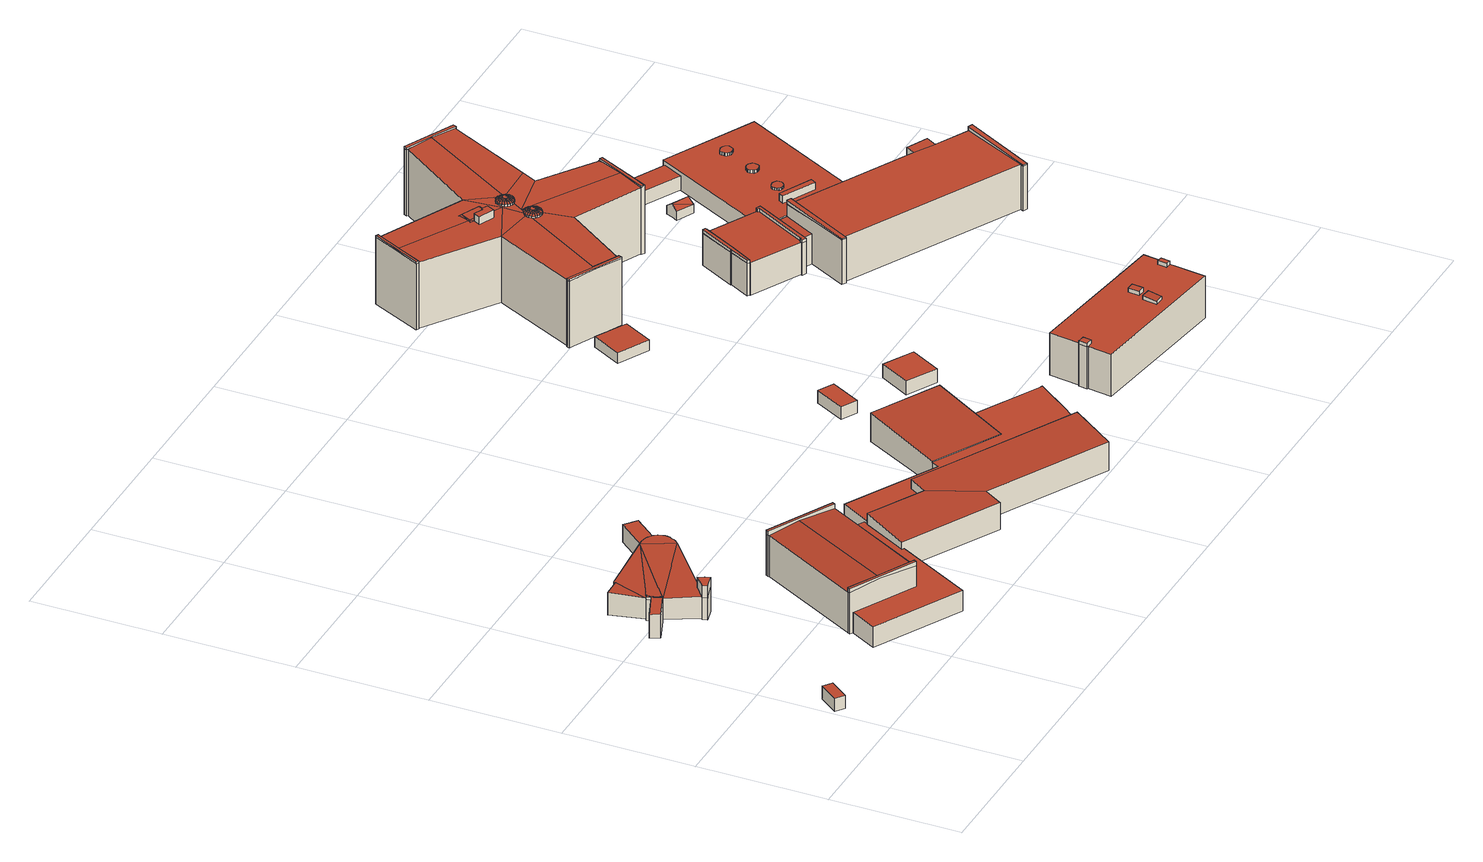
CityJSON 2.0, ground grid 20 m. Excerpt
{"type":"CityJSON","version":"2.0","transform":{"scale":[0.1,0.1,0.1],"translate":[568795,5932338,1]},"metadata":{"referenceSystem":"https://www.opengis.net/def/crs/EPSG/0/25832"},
"CityObjects":{
"building1":{"type":"Building","attributes":{"Grundfläche 2D":"5.884458","Grundhöhe NN":"2.027"},"geometry":[{"type":"Solid","lod":"3","boundaries":[[[[0,1,2,3]],[[4,5,3,2]],[[5,6,0,3]],[[6,7,1,0]],[[7,4,2,1]],[[7,6,5,4]]]],"semantics":{"surfaces":[{"type":"RoofSurface"},{"type":"WallSurface"},{"type":"GroundSurface"}],"values":[[0,1,1,1,1,2]]}}]},
"building2":{"type":"Building","attributes":{"Grundfläche 2D":"116.091812","Grundhöhe NN":"1.991"},"children":["building2-1","building2-2"],"geometry":[{"type":"Solid","lod":"3","boundaries":[[[[8,9,10,11,12,13,14,15,16,17,18,19,20,21,22,23,24,25,26]],[[20,19,27,28]],[[29,22,21]],[[30,19,31,32,33]],[[19,30,34,35,36,37,28,27]],[[38,33,32]],[[20,28,39,40,41,42,43,44]],[[45,46,47,48]],[[35,46,45,37,36]],[[46,35,49,50,47]],[[48,47,50,51]],[[48,51,52,37,45]],[[21,20,53,54]],[[29,21,54,55]],[[22,29,55,56]],[[20,44,57,53]],[[23,22,56,58]],[[24,23,58,59]],[[25,24,59,60]],[[26,25,60,61]],[[8,26,61,62]],[[9,8,62,63]],[[10,9,63,64]],[[11,10,64,65]],[[12,11,65,66]],[[13,12,66,67]],[[14,13,67,68]],[[15,14,68,69]],[[16,15,69,70]],[[17,16,70,71]],[[18,17,71,72]],[[19,18,72,73]],[[31,19,73,74]],[[32,31,74,75]],[[38,32,75,76]],[[77,30,33,38,76,78]],[[34,30,77,79]],[[34,79,49,35]],[[28,37,52,80]],[[39,28,80,81]],[[40,39,81,82]],[[41,40,82,83]],[[42,41,83,84]],[[43,42,84,85]],[[44,43,85,57]],[[51,50,49,79,77,78,76,75,74,73,72,71,70,69,68,67,66,65,64,63,62,61,60,59,58,56,55,54,53,57,85,84,83,82,81,80,52]]]],"semantics":{"surfaces":[{"type":"RoofSurface"},{"type":"WallSurface"},{"type":"GroundSurface"}],"values":[[0,0,0,0,0,0,0,0,1,1,1,1,1,1,1,1,1,1,1,1,1,1,1,1,1,1,1,1,1,1,1,1,1,1,1,1,1,1,1,1,1,1,1,1,1,2]]}}]},
"building2-1":{"type":"BuildingInstallation","parents":["building2"],"geometry":[{"type":"MultiSurface","lod":"3","boundaries":[[[86,87,88,89,90,91]],[[39,40,89,88,92]],[[40,41,90,89]],[[41,42,91,90]],[[42,43,86,91]],[[43,44,92,88,87,86]]],"semantics":{"surfaces":[{"type":"RoofSurface"},{"type":"WallSurface"}],"values":[0,1,1,1,1,1]}}]},
"building2-2":{"type":"BuildingInstallation","parents":["building2"],"geometry":[{"type":"MultiSurface","lod":"3","boundaries":[[[93,94,95]],[[46,95,94,96]],[[97,98,46]],[[99,95,46,98]],[[45,100,97]],[[100,98,97]],[[101,98,100,102,27]],[[93,30,34,96,94]],[[97,46,96,34,35,36,37,45]],[[28,102,100,45,37]]],"semantics":{"surfaces":[{"type":"RoofSurface"},{"type":"WallSurface"}],"values":[0,0,0,0,0,0,0,1,1,1]}}]},
"building3":{"type":"Building","attributes":{"Grundfläche 2D":"358.590449","Grundhöhe NN":"2.301"},"children":["building3-1","building3-2"],"geometry":[{"type":"Solid","lod":"3","boundaries":[[[[103,104,105,106,107,108,109]],[[108,110,109]],[[111,104,103]],[[107,106,105,104,112,113,114]],[[115,113,112]],[[116,107,114]],[[117,118,119,120,121,122,123,124,125,126,127,128,129]],[[123,122,130,131]],[[128,127,132,133]],[[129,128,133,134]],[[117,129,134,135]],[[118,117,135,136]],[[119,118,136,137]],[[120,119,137,138]],[[121,120,138,139]],[[122,121,139,130]],[[140,103,109,124,123,131]],[[111,103,140,141]],[[112,104,111,141,142]],[[115,112,142,143]],[[113,115,143,144]],[[114,113,144,145]],[[116,114,145,146]],[[126,108,107,116,146,132,127]],[[108,126,125,110]],[[110,125,124,109]],[[145,144,143,142,141,140,131,130,139,138,137,136,135,134,133,132,146]]]],"semantics":{"surfaces":[{"type":"RoofSurface"},{"type":"WallSurface"},{"type":"GroundSurface"}],"values":[[0,0,0,0,0,0,0,1,1,1,1,1,1,1,1,1,1,1,1,1,1,1,1,1,1,1,2]]}}]},
"building3-1":{"type":"BuildingInstallation","parents":["building3"],"geometry":[{"type":"MultiSurface","lod":"3","boundaries":[[[147,148,149,150,151,152]],[[114,116,149,148]],[[116,107,108,150,149]],[[108,110,151,150]],[[110,109,106,147,152,151]],[[114,148,147,106]]],"semantics":{"surfaces":[{"type":"RoofSurface"},{"type":"WallSurface"}],"values":[0,1,1,1,1,1]}}]},
"building3-2":{"type":"BuildingInstallation","parents":["building3"],"geometry":[{"type":"MultiSurface","lod":"3","boundaries":[[[153,154,155,156,157,158]],[[112,115,153,158]],[[115,113,105,103,156,155,154,153]],[[103,111,157,156]],[[104,112,158,157,111]]],"semantics":{"surfaces":[{"type":"RoofSurface"},{"type":"WallSurface"}],"values":[0,1,1,1,1]}}]},
"building4":{"type":"Building","attributes":{"Grundfläche 2D":"1.301562","Grundhöhe NN":"1.991"},"geometry":[{"type":"Solid","lod":"3","boundaries":[[[[159,160,161,162]],[[163,164,162,161]],[[164,165,159,162]],[[165,166,160,159]],[[166,163,161,160]],[[166,165,164,163]]]],"semantics":{"surfaces":[{"type":"RoofSurface"},{"type":"WallSurface"},{"type":"GroundSurface"}],"values":[[0,1,1,1,1,2]]}}]},
"building5":{"type":"Building","attributes":{"Grundfläche 2D":"14.113890","Grundhöhe NN":"1.991"},"geometry":[{"type":"Solid","lod":"3","boundaries":[[[[167,168,169,170]],[[171,172,170,169]],[[172,173,167,170]],[[173,174,168,167]],[[174,171,169,168]],[[174,173,172,171]]]],"semantics":{"surfaces":[{"type":"RoofSurface"},{"type":"WallSurface"},{"type":"GroundSurface"}],"values":[[0,1,1,1,1,2]]}}]},
"building6":{"type":"Building","attributes":{"Grundfläche 2D":"701.081748","Grundhöhe NN":"2.374"},"geometry":[{"type":"Solid","lod":"3","boundaries":[[[[175,176,177,178,179,180]],[[180,181,182,183,175]],[[184,185,186,187]],[[188,189,190,191,192,193,194,195,196,197,198,199,200]],[[201,176,175,199,198,202]],[[177,176,201,203]],[[178,177,203,204]],[[205,180,179,178,204,206]],[[181,180,205,207]],[[181,207,208,188,182]],[[182,188,200,183]],[[183,200,199,175]],[[184,195,194,185]],[[209,186,185,194,193,210]],[[187,186,209,211]],[[187,211,212,195,184]],[[196,195,212,213]],[[197,196,213,214]],[[198,197,214,202]],[[189,188,208,215]],[[216,191,190,189,215,217]],[[193,192,191,216,210]],[[203,201,202,214,213,212,211,209,210,216,217,215,208,207,205,206,204]]]],"semantics":{"surfaces":[{"type":"RoofSurface"},{"type":"WallSurface"},{"type":"GroundSurface"}],"values":[[0,0,0,0,1,1,1,1,1,1,1,1,1,1,1,1,1,1,1,1,1,1,2]]}}]},
"building7":{"type":"Building","attributes":{"Grundfläche 2D":"14.347666","Grundhöhe NN":"2.275"},"geometry":[{"type":"Solid","lod":"3","boundaries":[[[[218,219,220,221]],[[222,223,221,220]],[[223,224,218,221]],[[224,225,219,218]],[[225,222,220,219]],[[225,224,223,222]]]],"semantics":{"surfaces":[{"type":"RoofSurface"},{"type":"WallSurface"},{"type":"GroundSurface"}],"values":[[0,1,1,1,1,2]]}}]},
"building8":{"type":"Building","attributes":{"Grundfläche 2D":"27.928821","Grundhöhe NN":"2.292"},"geometry":[{"type":"Solid","lod":"3","boundaries":[[[[226,227,228,229]],[[230,231,229,228]],[[231,232,226,229]],[[232,233,227,226]],[[233,230,228,227]],[[233,232,231,230]]]],"semantics":{"surfaces":[{"type":"RoofSurface"},{"type":"WallSurface"},{"type":"GroundSurface"}],"values":[[0,1,1,1,1,2]]}}]},
"building9":{"type":"Building","attributes":{"Grundfläche 2D":"27.868273","Grundhöhe NN":"2.184"},"geometry":[{"type":"Solid","lod":"3","boundaries":[[[[234,235,236,237]],[[238,239,237,236]],[[239,240,234,237]],[[240,241,235,234]],[[241,238,236,235]],[[241,240,239,238]]]],"semantics":{"surfaces":[{"type":"RoofSurface"},{"type":"WallSurface"},{"type":"GroundSurface"}],"values":[[0,1,1,1,1,2]]}}]},
"building10":{"type":"Building","attributes":{"Grundfläche 2D":"236.211617","Grundhöhe NN":"2.386"},"children":["building10-1","building10-2","building10-3","building10-4"],"geometry":[{"type":"Solid","lod":"3","boundaries":[[[[242,243,244,245,246,247,248,249,250,251,252,253,254]],[[248,247,255,256]],[[249,248,256,257]],[[250,249,257,258]],[[251,250,258,259]],[[252,251,259,260]],[[261,254,253,252,260,262]],[[242,254,261,263]],[[243,242,263,264]],[[244,243,264,265]],[[245,244,265,266]],[[246,245,266,267]],[[247,246,267,255]],[[256,255,267,266,265,264,263,261,262,260,259,258,257]]]],"semantics":{"surfaces":[{"type":"RoofSurface"},{"type":"WallSurface"},{"type":"GroundSurface"}],"values":[[0,1,1,1,1,1,1,1,1,1,1,1,1,2]]}}]},
"building10-1":{"type":"BuildingInstallation","parents":["building10"],"geometry":[{"type":"MultiSurface","lod":"3","boundaries":[[[268,269,270,271,272,273]],[[248,249,271,270]],[[249,250,274,273,272,271]],[[268,273,274,275]],[[275,247,248,270,269,268]]],"semantics":{"surfaces":[{"type":"RoofSurface"},{"type":"WallSurface"}],"values":[0,1,1,1,1]}}]},
"building10-2":{"type":"BuildingInstallation","parents":["building10"],"geometry":[{"type":"MultiSurface","lod":"3","boundaries":[[[276,277,278,279]],[[279,278,280,281]],[[276,279,281,282]],[[277,276,282,283]],[[278,277,283,280]]],"semantics":{"surfaces":[{"type":"RoofSurface"},{"type":"WallSurface"}],"values":[0,1,1,1,1]}}]},
"building10-3":{"type":"BuildingInstallation","parents":["building10"],"geometry":[{"type":"MultiSurface","lod":"3","boundaries":[[[284,285,286,287]],[[287,286,288,289]],[[284,287,289,290]],[[290,291,285,284]],[[291,288,286,285]]],"semantics":{"surfaces":[{"type":"RoofSurface"},{"type":"WallSurface"}],"values":[0,1,1,1,1]}}]},
"building10-4":{"type":"BuildingInstallation","parents":["building10"],"geometry":[{"type":"MultiSurface","lod":"3","boundaries":[[[292,293,294,295]],[[243,296,295,294]],[[292,295,296,297]],[[297,242,293,292]],[[242,243,294,293]]],"semantics":{"surfaces":[{"type":"RoofSurface"},{"type":"WallSurface"}],"values":[0,1,1,1,1]}}]},
"building11":{"type":"Building","attributes":{"Grundfläche 2D":"653.990513","Grundhöhe NN":"2.248"},"children":["building11-1","building11-2","building11-3","building11-4","building11-5","building11-6","building11-7","building11-8"],"geometry":[{"type":"Solid","lod":"3","boundaries":[[[[298,299,300]],[[300,299,301,302]],[[303,304,302]],[[305,306,307,308,302,304,309]],[[302,308,307,306,305,310,300]],[[311,304,303]],[[312,313,314,315,316,317,309]],[[309,317,316,318,305]],[[319,320,312]],[[312,320,321,313]],[[322,323,313]],[[324,325,326,327,316,315,314,313,323,328]],[[329,330,322]],[[330,323,322]],[[331,326,325,324,328,332,333]],[[334,335,332]],[[335,333,332]],[[333,336,337]],[[337,336,338,339]],[[340,341,326,331,333,337,339]],[[342,343,336]],[[339,338,336,343,344]],[[341,345,346,347,348,326]],[[349,346,345,350,351]],[[352,353,350]],[[350,353,354,351]],[[355,356,351]],[[357,347,346,349,351,356,310]],[[358,356,355]],[[347,357,310,305,359]],[[305,318,316,327,326,348,347,359]],[[298,300,360,361]],[[299,298,361,362]],[[303,302,301,299,362,363]],[[311,303,363,364]],[[304,311,364,365]],[[309,304,365,366]],[[312,309,366,367]],[[319,312,367,368]],[[320,319,368,369]],[[370,329,322,313,321,320,369,371]],[[330,329,370,372]],[[323,330,372,373]],[[328,323,373,374]],[[332,328,374,375]],[[334,332,375,376]],[[335,334,376,377]],[[342,336,333,335,377,378]],[[344,343,342,378,379]],[[339,344,379,380]],[[341,340,339,380,381]],[[350,345,341,381,382]],[[352,350,382,383]],[[353,352,383,384]],[[355,351,354,353,384,385]],[[358,355,385,386]],[[356,358,386,387]],[[310,356,387,388]],[[300,310,388,360]],[[379,378,377,376,375,374,373,372,370,371,369,368,367,366,365,364,363,362,361,360,388,387,386,385,384,383,382,381,380]]]],"semantics":{"surfaces":[{"type":"RoofSurface"},{"type":"WallSurface"},{"type":"GroundSurface"}],"values":[[0,0,0,0,0,0,0,0,0,0,0,0,0,0,0,0,0,0,0,0,0,0,0,0,0,0,0,0,0,0,0,1,1,1,1,1,1,1,1,1,1,1,1,1,1,1,1,1,1,1,1,1,1,1,1,1,1,1,1,2]]}}]},
"building11-1":{"type":"BuildingInstallation","parents":["building11"],"geometry":[{"type":"MultiSurface","lod":"3","boundaries":[[[389,390,391,335,392]],[[337,393,331,394,332,334,391,390,389,343,338]],[[335,391,334]],[[336,342,392,335,333]],[[389,392,342,343]]],"semantics":{"surfaces":[{"type":"RoofSurface"},{"type":"WallSurface"}],"values":[0,1,1,1,1]}}]},
"building11-2":{"type":"BuildingInstallation","parents":["building11"],"geometry":[{"type":"MultiSurface","lod":"3","boundaries":[[[395,396,397,398,399,400]],[[355,358,395,400]],[[358,356,349,401,350,352,398,397,396,395]],[[352,353,399,398]],[[353,354,351,355,400,399]]],"semantics":{"surfaces":[{"type":"RoofSurface"},{"type":"WallSurface"}],"values":[0,1,1,1,1]}}]},
"building11-3":{"type":"BuildingInstallation","parents":["building11"],"geometry":[{"type":"MultiSurface","lod":"3","boundaries":[[[402,403,404]],[[404,405,406,402]],[[405,407,406]],[[408,409,410,405,404,411]],[[409,408,412,413]],[[414,409,413,415]],[[416,410,409,414]],[[417,410,416]],[[410,417,418,419]],[[307,420,407,405]],[[405,410,419,307]],[[412,408,306]],[[414,417,416]]],"semantics":{"surfaces":[{"type":"RoofSurface"},{"type":"WallSurface"}],"values":[0,0,0,0,0,0,0,0,0,0,0,1,1]}}]},
"building11-4":{"type":"BuildingInstallation","parents":["building11"],"geometry":[{"type":"MultiSurface","lod":"3","boundaries":[[[421,422,423,424,425,426]],[[422,427,428,429,430,431,423]],[[432,433,434,435,430,429]],[[433,436,437,438,434]],[[437,439,440,438]],[[439,441,442,440]],[[441,443,444,445,442]],[[443,446,447,448,449,444]],[[447,450,451,452,448]],[[453,452,451]],[[453,454,455,456,452]],[[457,458,459,460,456,455]],[[459,461,462,463,464,460]],[[462,465,466,467,468,463]],[[466,469,470,471,472,467]],[[471,473,474,475,476,472]],[[477,478,479,480,475,474]],[[481,482,479,478]],[[483,484,485,486,482,481]],[[487,488,489,490,485,484]],[[489,488,426,425,491]],[[491,425,492,493,489]],[[485,490,489,493,494]],[[495,492,425,424,423]],[[440,442,496,497]],[[440,497,498,438]],[[442,445,444,499,496]],[[486,485,494,500,482]],[[501,492,495,502]],[[492,501,503,493]],[[495,504,505,502]],[[506,507,508,509]],[[475,507,506,472,476]],[[510,506,509,511]],[[506,510,467,472]],[[512,513,508,507]],[[512,507,475,480,479]],[[500,514,513,512]],[[500,512,479,482]],[[515,514,500,494]],[[503,515,494,493]],[[467,510,516,463,468]],[[516,510,511,517]],[[516,518,460,464,463]],[[516,517,519,518]],[[504,495,423,431,430]],[[430,435,434,520,504]],[[498,497,521,522]],[[498,522,523,520]],[[498,520,434,438]],[[521,497,496,524]],[[525,526,527,519,517,511,509,508,513,514,515,503,501,502,505,523,522,521,524,528]],[[444,449,448,529,499]],[[452,456,530,531]],[[456,460,518,530]],[[504,520,523,505]],[[519,527,530,518]],[[527,526,531,530]],[[525,528,499,529]],[[528,524,496,499]],[[525,529,531,526]],[[529,448,452,531]],[[532,533,422,421,426]],[[534,532,426,488]],[[324,535,429,428,427,422,533,536]],[[535,537,538,433,432,429]],[[538,539,540,437,436,433]],[[540,541,439,437]],[[541,542,441,439]],[[542,543,443,441]],[[543,544,545,447,446,443]],[[545,546,547,451,450,447]],[[547,325,453,451]],[[325,548,549,455,454,453]],[[549,327,550,551,459,458,457,455]],[[551,318,552,462,461,459]],[[462,552,553,466,465]],[[554,471,470,469,466,553,317,555]],[[471,554,556,474,473]],[[315,478,477,474,556,557]],[[315,558,481,478]],[[481,558,559,484,483]],[[559,560,534,488,487,484]]],"semantics":{"surfaces":[{"type":"RoofSurface"},{"type":"WallSurface"}],"values":[0,0,0,0,0,0,0,0,0,0,0,0,0,0,0,0,0,0,0,0,0,0,0,0,0,0,0,0,0,0,0,0,0,0,0,0,0,0,0,0,0,0,0,0,0,0,0,0,0,0,0,0,0,0,0,0,0,0,0,0,0,0,1,1,1,1,1,1,1,1,1,1,1,1,1,1,1,1,1,1,1,1,1]}}]},
"building11-5":{"type":"BuildingInstallation","parents":["building11"],"geometry":[{"type":"MultiSurface","lod":"3","boundaries":[[[561,562,563,564,565,566]],[[564,567,568,569,570,565]],[[569,568,571,572,573,574]],[[572,575,576,577,573]],[[576,578,579,580,577]],[[579,581,582,580]],[[583,582,581]],[[583,584,585,586,587,582]],[[585,588,589,590,591,586]],[[589,592,593,594,595,590]],[[596,597,598,599,594,593]],[[597,600,601,602,603,598]],[[601,604,605,606,602]],[[606,605,607,608,609,610]],[[608,611,612,613,609]],[[612,614,615,613]],[[616,617,618,619,620,615,614]],[[621,622,623,624,619,618]],[[625,626,627,628,623,622]],[[629,630,631,632,627,626]],[[631,630,562,561,633]],[[634,635,636,637]],[[636,635,638,639]],[[634,637,640,641]],[[642,643,644,645]],[[643,642,565,570,569]],[[640,561,566,565,642]],[[640,642,645,641]],[[646,643,569,574,573]],[[644,643,646,647]],[[646,573,577,648]],[[609,613,649,650]],[[610,609,650,651,606]],[[649,613,615,652]],[[653,651,654,655]],[[651,653,602,606]],[[653,655,656,657]],[[602,653,657,598,603]],[[651,650,658,654]],[[659,648,577,580]],[[648,659,660,661]],[[647,646,648,661]],[[659,580,582,662]],[[660,659,662,663]],[[664,649,652,665]],[[649,664,658,650]],[[665,652,666,667]],[[634,641,645,644,647,661,660,663,668,669,670,656,655,654,658,664,665,667,638,635]],[[656,670,671,657]],[[666,652,615,620,619]],[[586,591,590,672,673]],[[673,662,582,587,586]],[[671,672,590,595,594]],[[673,672,669,668]],[[668,663,662,673]],[[672,671,670,669]],[[666,639,638,667]],[[623,639,666,619,624]],[[636,639,623,628,627]],[[632,631,637,636,627]],[[598,657,671,594,599]],[[640,637,631,633,561]],[[562,348,674,564,563]],[[675,348,562,630]],[[674,676,677,568,567,564]],[[678,572,571,568,677,679]],[[678,680,681,576,575,572]],[[682,579,578,576,681,683]],[[682,684,581,579]],[[685,584,583,581,684,686,346]],[[685,687,585,584]],[[687,688,357,589,588,585]],[[357,689,690,593,592,589]],[[690,691,692,597,596,593]],[[692,693,694,601,600,597]],[[601,694,695,605,604]],[[695,696,697,608,607,605]],[[697,698,699,612,611,608]],[[699,700,614,612]],[[614,700,359,701,618,617,616]],[[701,702,703,622,621,618]],[[703,704,705,626,625,622]],[[705,706,675,630,629,626]]],"semantics":{"surfaces":[{"type":"RoofSurface"},{"type":"WallSurface"}],"values":[0,0,0,0,0,0,0,0,0,0,0,0,0,0,0,0,0,0,0,0,0,0,0,0,0,0,0,0,0,0,0,0,0,0,0,0,0,0,0,0,0,0,0,0,0,0,0,0,0,0,0,0,0,0,0,0,0,0,0,0,0,0,1,1,1,1,1,1,1,1,1,1,1,1,1,1,1,1,1,1,1,1,1]}}]},
"building11-6":{"type":"BuildingInstallation","parents":["building11"],"geometry":[{"type":"MultiSurface","lod":"3","boundaries":[[[707,708,709,710,711,712,713]],[[714,715,711,710]],[[715,306,712,711]],[[408,712,306]],[[408,411,713,712]],[[411,404,707,713]],[[403,708,707,404]],[[403,716,709,708]],[[716,714,710,709]]],"semantics":{"surfaces":[{"type":"RoofSurface"},{"type":"WallSurface"}],"values":[0,1,1,1,1,1,1,1,1]}}]},
"building11-7":{"type":"BuildingInstallation","parents":["building11"],"geometry":[{"type":"MultiSurface","lod":"3","boundaries":[[[717,718,719,720,721,722,723,724,725,726]],[[319,320,722,721]],[[320,321,313,322,329,724,723,722]],[[329,330,725,724]],[[718,717,726,725,330,323,727,314,728,729,312,319,721,720,719]]],"semantics":{"surfaces":[{"type":"RoofSurface"},{"type":"WallSurface"}],"values":[0,1,1,1,1]}}]},
"building11-8":{"type":"BuildingInstallation","parents":["building11"],"geometry":[{"type":"MultiSurface","lod":"3","boundaries":[[[730,731,732,733,734,735,736]],[[303,311,730,736]],[[311,304,737,308,738,300,298,734,733,732,731,730]],[[298,299,735,734]],[[299,301,302,303,736,735]]],"semantics":{"surfaces":[{"type":"RoofSurface"},{"type":"WallSurface"}],"values":[0,1,1,1,1]}}]},
"building12":{"type":"Building","attributes":{"Grundfläche 2D":"80.523255","Grundhöhe NN":"2.301"},"geometry":[{"type":"Solid","lod":"3","boundaries":[[[[739,740,741,742,743]],[[740,739,744,745]],[[741,740,745,746]],[[742,741,746,747]],[[743,742,747,748]],[[739,743,748,744]],[[747,746,745,744,748]]]],"semantics":{"surfaces":[{"type":"RoofSurface"},{"type":"WallSurface"},{"type":"GroundSurface"}],"values":[[0,1,1,1,1,1,2]]}}]},
"building13":{"type":"Building","attributes":{"Grundfläche 2D":"6.107213","Grundhöhe NN":"2.284"},"geometry":[{"type":"Solid","lod":"3","boundaries":[[[[749,750,751]],[[752,750,749]],[[753,751,754]],[[749,751,753]],[[755,754,751,750,756,757]],[[753,754,755,758]],[[752,749,753,758,759]],[[750,752,759,756]],[[755,757,756,759,758]]]],"semantics":{"surfaces":[{"type":"RoofSurface"},{"type":"WallSurface"},{"type":"GroundSurface"}],"values":[[0,0,0,0,1,1,1,1,2]]}}]},
"building14":{"type":"Building","attributes":{"Grundfläche 2D":"867.334082","Grundhöhe NN":"2.294"},"children":["building14-1","building14-2","building14-3","building14-4","building14-5","building14-6","building14-7","building14-8","building14-9"],"geometry":[{"type":"Solid","lod":"3","boundaries":[[[[760,761,762]],[[763,764,765,766]],[[767,768,769,762,761,763,766,770,771,772,773]],[[774,771,770]],[[775,776,774]],[[776,771,774]],[[777,776,775]],[[778,773,772]],[[779,773,778]],[[780,781,767]],[[781,768,767]],[[782,783,784,785,786,787,788,789]],[[790,791,792,793,794,795,796,797,798,799,800,801,802,803,804,805]],[[806,807,808,809,810,811,812,813,814]],[[815,816,817,818,819]],[[811,810,820,821]],[[760,762,769,822,823]],[[761,760,823,824]],[[763,761,824,825]],[[764,763,825,826]],[[765,764,826,827]],[[766,765,827,828]],[[809,770,766,828,820,810]],[[775,774,770,809,808,807]],[[775,807,806,777]],[[819,818,829,830,778,772,771,776,777,806,814,815]],[[779,778,830,831]],[[773,779,831,832]],[[767,773,832,833]],[[780,767,833,834]],[[781,780,834,835]],[[769,768,781,835,836,822]],[[785,784,837,838]],[[786,785,838,839]],[[787,786,839,840]],[[783,782,812,811,821,837,784]],[[818,817,841,829]],[[815,814,813,816]],[[790,805,842,843]],[[791,790,843,844]],[[845,793,792,791,844,846]],[[794,793,845,847]],[[795,794,847,848]],[[796,795,848,849]],[[797,796,849,850]],[[798,797,850,851]],[[799,798,851,852]],[[800,799,852,853]],[[817,816,813,812,782,789,788,802,801,800,853,841]],[[854,803,802,788,787,840]],[[804,803,854,855]],[[805,804,855,842]],[[821,820,828,827,826,825,824,823,822,836,835,834,833,832,831,830,829,841,853,852,851,850,849,848,847,845,846,844,843,842,855,854,840,839,838,837]]]],"semantics":{"surfaces":[{"type":"RoofSurface"},{"type":"WallSurface"},{"type":"GroundSurface"}],"values":[[0,0,0,0,0,0,0,0,0,0,0,0,0,0,0,1,1,1,1,1,1,1,1,1,1,1,1,1,1,1,1,1,1,1,1,1,1,1,1,1,1,1,1,1,1,1,1,1,1,1,1,1,2]]}}]},
"building14-1":{"type":"BuildingInstallation","parents":["building14"],"geometry":[{"type":"MultiSurface","lod":"3","boundaries":[[[856,857,858,859,860,861,862,863]],[[858,777,776,771,772,778,861,860,859]],[[862,861,778,779]],[[779,773,864,770,774,775,857,856,863,862]],[[775,777,858,857]]],"semantics":{"surfaces":[{"type":"RoofSurface"},{"type":"WallSurface"}],"values":[0,1,1,1,1]}}]},
"building14-2":{"type":"BuildingInstallation","parents":["building14"],"geometry":[{"type":"MultiSurface","lod":"3","boundaries":[[[865,866,867,868,869,870]],[[869,760,761,767,780,865,870]],[[780,781,866,865]],[[768,769,868,867,866,781]],[[769,762,760,869,868]]],"semantics":{"surfaces":[{"type":"RoofSurface"},{"type":"WallSurface"}],"values":[0,1,1,1,1]}}]},
"building14-3":{"type":"BuildingInstallation","parents":["building14"],"geometry":[{"type":"MultiSurface","lod":"3","boundaries":[[[871,872,873,874,875,876,877,878,879,880,881,882,883,884,885,886,887,888,889,890]],[[878,877,891,892]],[[879,878,892,893]],[[880,879,893,894]],[[881,880,894,895]],[[882,881,895,896]],[[883,882,896,897]],[[884,883,897,898]],[[885,884,898,899]],[[886,885,899,900]],[[887,886,900,901]],[[888,887,901,902]],[[889,888,902,903]],[[890,889,903,904]],[[871,890,904,905]],[[872,871,905,906]],[[873,872,906,907]],[[874,873,907,908]],[[875,874,908,909]],[[876,875,909,910]],[[877,876,910,891]]],"semantics":{"surfaces":[{"type":"RoofSurface"},{"type":"WallSurface"}],"values":[0,1,1,1,1,1,1,1,1,1,1,1,1,1,1,1,1,1,1,1,1]}}]},
"building14-4":{"type":"BuildingInstallation","parents":["building14"],"geometry":[{"type":"MultiSurface","lod":"3","boundaries":[[[911,912,913,914,915,916,917,918,919,920,921,922,923,924,925,926,927,928,929,930]],[[915,914,931,932]],[[913,912,933,934]],[[914,913,934,931]],[[916,915,932,935]],[[917,916,935,936]],[[918,917,936,937]],[[919,918,937,938]],[[920,919,938,939]],[[921,920,939,940]],[[922,921,940,941]],[[923,922,941,942]],[[924,923,942,943]],[[925,924,943,944]],[[926,925,944,945]],[[927,926,945,946]],[[928,927,946,947]],[[929,928,947,948]],[[930,929,948,949]],[[911,930,949,950]],[[912,911,950,933]]],"semantics":{"surfaces":[{"type":"RoofSurface"},{"type":"WallSurface"}],"values":[0,1,1,1,1,1,1,1,1,1,1,1,1,1,1,1,1,1,1,1,1]}}]},
"building14-5":{"type":"BuildingInstallation","parents":["building14"],"geometry":[{"type":"MultiSurface","lod":"3","boundaries":[[[951,952,953,954,955,956,957,958,959,960,961,962,963,964,965,966,967,968,969,970]],[[971,972,963,962]],[[972,973,964,963]],[[973,974,965,964]],[[974,975,966,965]],[[975,976,967,966]],[[976,977,968,967]],[[969,968,977,978]],[[978,979,970,969]],[[979,980,951,970]],[[980,981,952,951]],[[981,982,953,952]],[[982,983,954,953]],[[983,984,955,954]],[[984,985,956,955]],[[985,986,957,956]],[[986,987,958,957]],[[987,988,959,958]],[[988,989,960,959]],[[961,960,989,990]],[[990,971,962,961]]],"semantics":{"surfaces":[{"type":"RoofSurface"},{"type":"WallSurface"}],"values":[0,1,1,1,1,1,1,1,1,1,1,1,1,1,1,1,1,1,1,1,1]}}]},
"building14-6":{"type":"BuildingInstallation","parents":["building14"],"geometry":[{"type":"MultiSurface","lod":"3","boundaries":[[[991,992,993,994]],[[995,996,994,993]],[[991,994,996,997]],[[997,998,992,991]],[[993,992,998,995]]],"semantics":{"surfaces":[{"type":"RoofSurface"},{"type":"WallSurface"}],"values":[0,1,1,1,1]}}]},
"building14-7":{"type":"BuildingInstallation","parents":["building14"],"geometry":[{"type":"MultiSurface","lod":"3","boundaries":[[[999,1000,1001,1002,1003,1004,1005,1006,1007]],[[790,791,1001,1000]],[[791,792,793,1003,1002,1001]],[[793,794,1004,1003]],[[794,795,1005,1004]],[[795,796,1006,1005]],[[1008,1007,1006,796]],[[790,1000,999,1007,1008,805]]],"semantics":{"surfaces":[{"type":"RoofSurface"},{"type":"WallSurface"}],"values":[0,1,1,1,1,1,1,1]}}]},
"building14-8":{"type":"BuildingInstallation","parents":["building14"],"geometry":[{"type":"MultiSurface","lod":"3","boundaries":[[[1009,1010,1011,1012,1013,1014,1015,1016,1017,1018,1019,1020]],[[803,1012,1011,802]],[[803,804,1021,1014,1013,1012]],[[1015,1014,1021,1022]],[[1022,1023,1024,1017,1016,1015]],[[1018,1017,1024,1025]],[[1025,798,799,1020,1019,1018]],[[799,800,1009,1020]],[[800,801,802,1011,1010,1009]]],"semantics":{"surfaces":[{"type":"RoofSurface"},{"type":"WallSurface"}],"values":[0,1,1,1,1,1,1,1,1]}}]},
"building14-9":{"type":"BuildingInstallation","parents":["building14"],"geometry":[{"type":"MultiSurface","lod":"3","boundaries":[[[1026,1027,1028,1029,1030,1031,1032,1033,1034,1035,1036,1037,1038,1039,1040,1041,1042,1043,1044,1045]],[[1030,1029,1046,1047]],[[1031,1030,1047,1048]],[[1048,1049,1032,1031]],[[1049,1050,1033,1032]],[[1050,1051,1034,1033]],[[1051,1052,1035,1034]],[[1052,1053,1036,1035]],[[1037,1036,1053,1054]],[[1054,1055,1038,1037]],[[1039,1038,1055,1056]],[[1040,1039,1056,1057]],[[1041,1040,1057,1058]],[[1058,1059,1042,1041]],[[1059,1060,1043,1042]],[[1060,1061,1044,1043]],[[1061,1062,1045,1044]],[[1062,1063,1026,1045]],[[1063,1064,1027,1026]],[[1028,1027,1064,1065]],[[1029,1028,1065,1046]]],"semantics":{"surfaces":[{"type":"RoofSurface"},{"type":"WallSurface"}],"values":[0,1,1,1,1,1,1,1,1,1,1,1,1,1,1,1,1,1,1,1,1]}}]}
},
"vertices":[
[20,76,31],[42,105,31],[29,115,31],[7,86,31],[29,115,10],[7,86,10],[20,76,10],[42,105,10],
[236,451,65],[235,454,65],[234,457,65],[232,460,65],[230,462,65],[227,465,65],[224,467,65],[221,469,65],[217,470,64],[214,471,64],[211,471,64],[207,471,63],[229,425,63],[231,427,63],[235,433,64],[236,437,64],[237,440,65],[237,444,65],[237,447,65],[125,400,45],[121,397,44],[233,430,64],[113,418,44],[124,472,49],[124,469,49],[112,418,44],[109,416,44],[111,410,44],[113,406,44],[117,395,44],[100,470,46],[146,350,45],[143,348,45],[146,341,45],[167,346,49],[164,354,49],[161,360,48],[117,395,48],[111,410,48],[71,394,48],[77,380,48],[111,410,10],[71,394,10],[77,380,10],[117,395,10],[229,425,10],[231,427,10],[233,430,10],[235,433,10],[161,360,10],[236,437,10],[237,440,10],[237,444,10],[237,447,10],[236,451,10],[235,454,10],[234,457,10],[232,460,10],[230,462,10],[227,465,10],[224,467,10],[221,469,10],[217,470,10],[214,471,10],[211,471,10],[207,471,10],[124,472,10],[124,469,10],[100,470,10],[113,418,10],[112,418,10],[109,416,10],[121,397,10],[146,350,10],[143,348,10],[146,341,10],[167,346,10],[164,354,10],
[164,354,65],[161,360,65],[159,363,65],[143,348,65],[146,341,65],[167,346,65],[159,363,48],
[118,420,45],[113,418,47],[118,418,45],[109,416,48],[113,406,48],[120,408,45],[119,414,45],[121,397,47],[123,402,45],[126,398,45],
[377,257,79],[325,290,83],[323,285,83],[239,127,83],[237,123,83],[291,95,79],[292,100,79],[293,99,79],[379,261,79],[278,314,79],[277,309,79],[192,152,79],[276,310,79],[190,148,79],[308,33,46],[371,150,46],[368,152,46],[405,221,46],[406,220,46],[410,228,46],[371,248,46],[292,100,46],[293,99,46],[291,95,46],[195,145,46],[194,145,46],[173,105,46],[410,228,13],[371,248,13],[195,145,13],[194,145,13],[173,105,13],[308,33,13],[371,150,13],[368,152,13],[405,221,13],[406,220,13],[377,257,13],[379,261,13],[278,314,13],[276,310,13],[277,309,13],[192,152,13],[190,148,13],
[239,127,86],[192,152,86],[190,148,86],[291,95,86],[293,99,86],[292,100,86],
[276,310,86],[277,309,86],[323,285,86],[377,257,86],[379,261,86],[278,314,86],
[252,442,22],[264,459,21],[260,463,21],[247,446,22],[260,463,10],[247,446,10],[252,442,10],[264,459,10],
[295,514,38],[277,529,38],[239,482,38],[257,467,38],[239,482,10],[257,467,10],[295,514,10],[277,529,10],
[491,175,64],[405,221,64],[368,152,57],[516,73,57],[517,75,57],[530,100,60],[714,1,60],[756,68,66],[506,202,66],[579,204,52],[682,148,52],[748,271,60],[645,327,60],[756,68,50],[778,95,51],[815,147,52],[816,148,52],[810,151,52],[712,204,52],[682,148,51],[579,204,51],[573,192,51],[432,268,51],[406,220,50],[491,175,50],[506,202,51],[405,221,14],[406,220,14],[368,152,14],[516,73,14],[530,100,14],[517,75,14],[714,1,14],[756,68,14],[748,271,14],[712,204,14],[645,327,14],[579,204,14],[573,192,14],[432,268,14],[778,95,14],[816,148,14],[815,147,14],
[680,387,33],[704,374,33],[729,421,33],[705,434,33],[729,421,13],[705,434,13],[680,387,13],[704,374,13],
[820,308,35],[846,355,35],[800,380,35],[774,333,35],[800,380,13],[774,333,13],[820,308,13],[846,355,13],
[683,724,29],[731,699,29],[755,744,29],[707,770,29],[755,744,12],[707,770,12],[683,724,12],[731,699,12],
[1126,100,82],[1128,114,82],[1130,113,82],[1134,143,82],[900,176,82],[893,127,82],[891,128,82],[889,114,82],[891,114,82],[886,77,82],[1120,44,82],[1126,94,82],[1127,100,82],[893,127,14],[891,128,14],[889,114,14],[891,114,14],[886,77,14],[1120,44,14],[1127,100,14],[1126,94,14],[1126,100,14],[1128,114,14],[1130,113,14],[1134,143,14],[900,176,14],
[901,126,88],[893,127,88],[891,128,88],[889,114,88],[891,114,88],[899,113,88],[899,113,82],[901,126,82],
[1048,104,89],[1050,121,89],[1039,122,89],[1037,105,89],[1039,122,82],[1037,105,82],[1048,104,82],[1050,121,82],
[1041,73,87],[1044,94,89],[1030,96,89],[1027,74,87],[1030,96,82],[1027,74,82],[1041,73,82],[1044,94,82],
[1118,101,88],[1126,100,88],[1128,114,88],[1120,115,88],[1120,115,82],[1118,101,82],
[686,1085,119],[682,1087,119],[685,1083,119],[681,1085,119],[663,1049,121],[644,1009,119],[649,1008,119],[821,961,121],[799,973,121],[770,989,121],[667,1046,121],[756,933,119],[818,1019,119],[648,1007,119],[694,804,119],[732,780,121],[735,784,121],[813,913,121],[819,922,121],[814,923,121],[820,929,121],[693,805,119],[691,801,119],[692,800,119],[772,761,119],[774,766,119],[833,907,120],[828,930,121],[827,935,121],[824,930,121],[842,863,119],[773,760,119],[775,765,119],[968,852,121],[948,812,119],[972,849,121],[948,811,119],[952,808,122],[992,889,119],[985,886,119],[987,892,119],[986,892,119],[949,918,119],[904,950,119],[992,890,119],[988,892,119],[987,893,119],[915,973,119],[848,970,121],[848,969,121],[837,951,121],[942,1123,121],[979,1105,119],[945,1127,121],[980,1104,119],[982,1109,119],[981,1110,119],[904,1147,119],[904,1141,119],[844,975,121],[902,1142,119],[824,962,121],[685,1083,12],[686,1085,12],[682,1087,12],[644,1009,12],[648,1007,12],[649,1008,12],[756,933,12],[694,804,12],[693,805,12],[691,801,12],[773,760,12],[772,761,12],[775,765,12],[774,766,12],[842,863,12],[948,812,12],[948,811,12],[952,808,12],[992,890,12],[987,893,12],[986,892,12],[904,950,12],[979,1105,12],[980,1104,12],[982,1109,12],[904,1147,12],[902,1142,12],[904,1141,12],[818,1019,12],
[988,892,122],[985,886,122],[948,811,122],[992,890,122],[970,856,121],[967,850,121],
[902,1142,122],[942,1123,122],[944,1122,122],[980,1104,122],[982,1109,122],[904,1147,122],[944,1122,121],
[776,981,121],[788,975,121],[790,978,123],[771,986,123],[773,982,121],[768,985,121],[799,973,123],[807,990,123],[779,1003,123],[797,974,123],[802,972,121],[803,974,121],[812,991,120],[809,984,120],[808,993,120],[778,1007,120],[776,1002,120],[772,991,121],[770,988,121],
[827,904,124],[830,905,124],[829,908,126],[827,908,126],[826,908,126],[826,904,124],[831,906,124],[833,907,124],[834,907,124],[831,910,126],[830,909,126],[834,908,124],[836,910,124],[834,912,126],[832,910,126],[837,911,124],[838,914,124],[835,915,126],[839,918,124],[835,918,126],[838,922,124],[835,921,126],[836,925,124],[833,923,126],[834,923,126],[834,928,124],[833,928,124],[831,925,126],[832,925,126],[830,930,124],[829,930,124],[828,927,126],[828,930,124],[826,930,124],[825,931,124],[825,927,126],[824,930,124],[822,930,124],[821,930,124],[822,927,126],[820,929,124],[818,928,124],[820,925,126],[820,926,126],[815,926,124],[815,925,124],[818,923,126],[818,924,126],[814,923,124],[813,922,124],[813,921,124],[816,920,126],[813,918,124],[812,917,124],[816,917,126],[816,918,126],[813,916,124],[813,913,124],[816,914,126],[816,916,126],[815,909,124],[818,912,126],[816,909,124],[818,907,124],[820,909,126],[819,911,126],[819,906,124],[822,905,124],[823,908,126],[821,909,126],[824,908,126],[826,910,127],[824,911,127],[822,912,127],[828,911,127],[832,920,127],[833,918,127],[832,915,127],[831,922,127],[820,913,127],[826,914,128],[827,914,128],[824,914,128],[830,912,127],[828,914,128],[819,919,127],[818,917,127],[822,917,128],[822,919,128],[820,921,127],[822,920,128],[819,915,127],[822,916,128],[822,915,128],[823,914,128],[821,923,127],[823,921,128],[823,924,127],[824,921,128],[831,913,127],[829,918,128],[829,916,128],[829,915,128],[829,919,128],[828,921,128],[827,921,128],[825,921,128],[829,920,128],[830,923,127],[825,925,127],[828,924,127],[826,904,120],[830,905,120],[822,905,120],[834,907,120],[831,906,120],[834,908,120],[836,910,120],[837,911,120],[838,914,120],[839,918,120],[838,922,121],[836,925,121],[834,928,121],[833,928,121],[830,930,121],[829,930,121],[826,930,121],[825,931,121],[822,930,121],[821,930,121],[818,928,121],[815,925,121],[813,921,121],[813,922,121],[812,917,121],[813,916,121],[815,909,121],[818,907,120],[819,906,120],
[837,954,126],[837,951,124],[838,951,124],[841,952,124],[840,955,126],[838,954,126],[842,952,124],[844,954,124],[842,956,126],[841,955,126],[845,954,124],[847,957,124],[844,959,126],[843,957,126],[848,957,124],[849,960,124],[846,961,126],[849,961,124],[850,964,124],[846,964,126],[849,968,124],[846,967,126],[849,969,124],[847,971,124],[847,972,124],[844,970,126],[845,969,126],[845,974,124],[844,975,124],[842,972,126],[843,971,126],[841,976,124],[840,977,124],[839,973,126],[840,973,126],[837,977,124],[836,977,124],[836,974,126],[837,974,126],[833,977,124],[832,976,124],[833,973,126],[834,973,126],[829,975,124],[828,974,124],[831,972,126],[826,972,124],[826,971,124],[828,970,126],[829,970,126],[824,969,124],[824,968,124],[827,967,126],[823,964,124],[827,964,126],[824,963,124],[824,962,124],[824,960,124],[827,961,126],[827,963,126],[825,959,124],[826,956,124],[829,958,126],[828,960,126],[827,955,124],[829,953,124],[831,956,126],[829,957,126],[830,953,124],[833,951,124],[834,955,126],[832,956,126],[835,955,126],[835,960,128],[834,961,128],[832,958,127],[834,957,127],[833,962,128],[831,960,127],[837,957,127],[837,960,128],[839,957,127],[841,958,127],[839,961,128],[838,960,128],[842,960,127],[840,962,128],[843,962,127],[830,966,127],[831,968,127],[832,970,127],[829,964,127],[834,971,127],[834,967,128],[835,968,128],[836,968,128],[836,971,127],[833,966,128],[844,964,127],[840,964,128],[840,963,128],[843,966,127],[840,965,128],[833,965,128],[833,964,128],[830,962,127],[833,963,128],[840,966,128],[839,967,128],[838,968,128],[839,971,127],[841,970,127],[842,968,127],[841,952,121],[833,951,121],[842,952,121],[844,954,121],[847,957,121],[845,954,121],[848,957,121],[849,960,121],[850,964,121],[849,961,121],[849,968,121],[847,971,121],[849,969,121],[847,972,121],[845,974,121],[841,976,120],[840,977,120],[837,977,120],[836,977,120],[833,977,120],[832,976,120],[828,974,120],[826,972,120],[826,971,120],[824,969,121],[824,968,121],[823,964,121],[824,960,121],[825,959,121],[826,956,121],[827,955,121],[829,953,121],[830,953,121],
[790,978,133],[788,975,133],[774,982,133],[769,972,133],[793,961,133],[799,973,133],[797,974,133],[769,972,120],[793,961,120],[774,982,121],
[737,784,122],[735,784,122],[735,785,122],[733,785,122],[693,805,122],[691,801,122],[772,761,122],[773,760,122],[775,765,122],[774,766,122],[737,784,121],[735,785,121],[733,785,121],
[648,1007,122],[667,1046,122],[667,1047,122],[685,1083,122],[686,1085,122],[682,1087,122],[644,1009,122],[666,1045,121],[667,1047,121],
[1133,861,36],[915,973,36],[904,950,36],[949,918,36],[1117,830,36],[1133,861,13],[915,973,13],[904,950,13],[949,918,13],[1117,830,13],
[1077,800,34],[1054,822,27],[1050,812,34],[1081,809,26],[1072,790,26],[1045,803,27],[1045,803,13],[1054,822,13],[1050,812,13],[1072,790,13],[1081,809,13],
[1322,493,81],[1322,492,81],[1327,491,81],[1271,519,81],[1280,535,81],[1247,551,81],[1240,537,81],[1267,389,85],[1328,489,81],[1329,490,81],[1054,634,81],[1048,638,81],[1022,589,83],[999,530,85],[1055,635,81],[1055,636,81],[1048,639,81],[1049,639,81],[991,530,85],[997,526,85],[1265,384,85],[1271,381,85],[1041,670,43],[1176,602,43],[1177,601,43],[1274,792,43],[1134,864,43],[1040,679,43],[1044,677,43],[1043,674,43],[961,721,65],[957,723,65],[956,722,65],[927,667,65],[928,667,65],[911,635,65],[914,633,65],[914,632,65],[991,591,65],[990,589,65],[996,586,65],[1043,674,65],[1044,677,65],[1038,680,65],[1037,679,65],[961,719,65],[1049,639,37],[1055,636,37],[1055,635,37],[1054,634,37],[1164,577,37],[1176,602,37],[1041,670,37],[1029,648,37],[1048,639,37],[1048,639,61],[1029,648,61],[1003,599,61],[1022,589,61],[1048,638,61],[1164,577,13],[1176,602,13],[1329,490,13],[1322,493,13],[1322,492,13],[1271,519,13],[1280,535,13],[1247,551,13],[1240,537,13],[1022,589,13],[991,530,13],[997,526,13],[999,530,13],[1267,389,13],[1265,384,13],[1271,381,13],[1328,489,13],[1177,601,13],[1274,792,13],[1134,864,13],[1040,679,13],[1003,599,13],[961,719,13],[961,721,13],[957,723,13],[927,667,13],[956,722,13],[928,667,13],[911,635,13],[914,633,13],[914,632,13],[991,591,13],[990,589,13],[996,586,13],[1038,680,13],[1037,679,13],
[1055,635,87],[1055,636,87],[1049,639,87],[1048,639,87],[1048,638,87],[991,530,87],[997,526,87],[1054,634,87],[1029,586,83],
[1265,384,87],[1271,381,87],[1328,489,87],[1329,490,87],[1322,493,87],[1322,492,87],
[1145,695,47],[1144,698,47],[1142,700,47],[1140,701,47],[1138,702,47],[1135,702,47],[1132,701,47],[1130,700,47],[1128,698,47],[1128,695,47],[1128,692,47],[1129,690,47],[1130,687,47],[1132,686,47],[1135,685,47],[1138,685,47],[1140,686,47],[1142,688,47],[1144,690,47],[1145,692,47],[1132,701,43],[1130,700,43],[1128,698,43],[1128,695,43],[1128,692,43],[1129,690,43],[1130,687,43],[1132,686,43],[1135,685,43],[1138,685,43],[1140,686,43],[1142,688,43],[1144,690,43],[1145,692,43],[1145,695,43],[1144,698,43],[1142,700,43],[1140,701,43],[1138,702,43],[1135,702,43],
[1156,749,48],[1154,747,48],[1153,745,48],[1153,742,48],[1154,739,48],[1155,737,48],[1158,735,48],[1160,734,48],[1163,734,48],[1166,735,48],[1168,736,48],[1170,739,48],[1170,741,48],[1171,744,48],[1170,747,48],[1168,749,48],[1166,751,48],[1163,752,48],[1161,752,48],[1158,751,48],[1153,742,43],[1154,739,43],[1154,747,43],[1153,745,43],[1155,737,43],[1158,735,43],[1160,734,43],[1163,734,43],[1166,735,43],[1168,736,43],[1170,739,43],[1170,741,43],[1171,744,43],[1170,747,43],[1168,749,43],[1166,751,43],[1163,752,43],[1161,752,43],[1158,751,43],[1156,749,43],
[1196,794,48],[1195,796,48],[1194,799,48],[1192,801,48],[1190,802,48],[1187,803,48],[1184,802,48],[1181,801,48],[1179,799,48],[1178,797,48],[1178,794,48],[1178,791,48],[1179,789,48],[1181,787,48],[1184,785,48],[1187,785,48],[1189,785,48],[1192,786,48],[1194,788,48],[1195,791,48],[1178,791,43],[1179,789,43],[1181,787,43],[1184,785,43],[1187,785,43],[1189,785,43],[1192,786,43],[1194,788,43],[1195,791,43],[1196,794,43],[1195,796,43],[1194,799,43],[1192,801,43],[1190,802,43],[1187,803,43],[1184,802,43],[1181,801,43],[1179,799,43],[1178,797,43],[1178,794,43],
[1152,644,55],[1156,652,55],[1106,677,55],[1102,670,55],[1106,677,43],[1102,670,43],[1152,644,43],[1156,652,43],
[961,719,70],[961,721,70],[957,723,70],[956,722,70],[927,667,70],[928,667,70],[911,635,70],[914,633,70],[932,665,70],[932,665,65],
[996,586,70],[1043,674,70],[1044,677,70],[1038,680,70],[1037,679,70],[1036,677,70],[1038,676,70],[998,602,70],[993,592,70],[992,593,70],[991,591,70],[990,589,70],[1036,677,65],[1038,676,65],[998,602,65],[993,592,65],[992,593,65],
[1109,625,41],[1108,628,41],[1107,630,41],[1104,632,41],[1102,633,41],[1099,633,41],[1096,632,41],[1094,630,41],[1092,628,41],[1091,625,41],[1091,622,41],[1092,620,41],[1094,617,41],[1096,616,41],[1099,615,41],[1102,615,41],[1104,616,41],[1107,618,41],[1108,620,41],[1109,623,41],[1104,632,37],[1102,633,37],[1099,633,37],[1096,632,37],[1094,630,37],[1092,628,37],[1091,625,37],[1091,622,37],[1092,620,37],[1094,617,37],[1096,616,37],[1099,615,37],[1102,615,37],[1104,616,37],[1107,618,37],[1108,620,37],[1109,623,37],[1109,625,37],[1108,628,37],[1107,630,37]
]}
